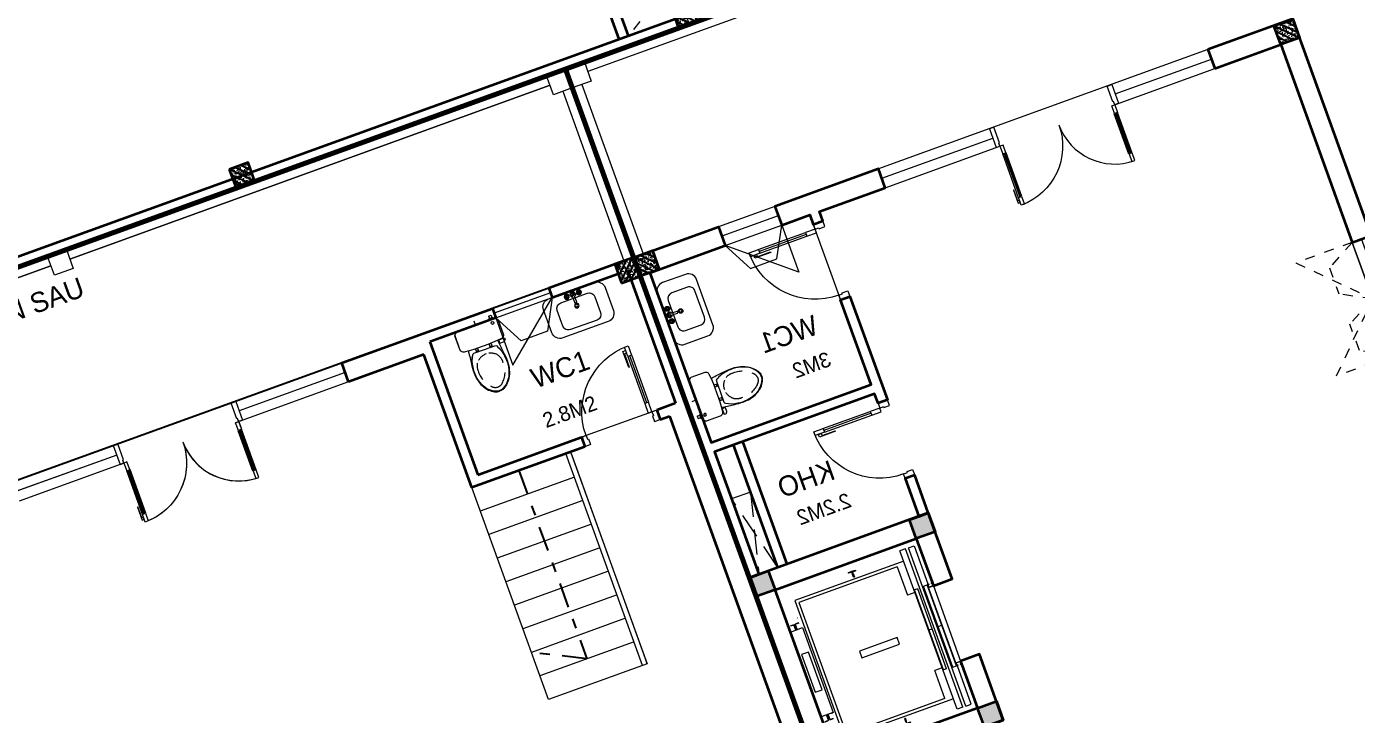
# Model space of a CAD drawing. Header units: metres. Extents: x 568336 to 569219, y 2065964 to 2066430.
# Drawn here: x 568630.39 to 568643.67, y 2066209.51 to 2066216.38 of the extents above; entities that cross this region are included whole.
import ezdxf

# ---------------------------------------------------------------- set-up
doc = ezdxf.new("R2010")
doc.units = ezdxf.units.M
for name, pattern in [('$AUDIT_BAD_LTYPE2', [0]), ('DASHDOT2', [0.5, 0.25, -0.125, 0, -0.125]), ('HIDDEN', [0.375, 0.25, -0.125]), ('HIDDEN2', [0.1875, 0.125, -0.0625]), ('xref-thap C (mb tang 32-2)$0$HIDDEN', [0.375, 0.25, -0.125])]:
    doc.linetypes.add(name, pattern=pattern)
doc.layers.get('0').update_dxf_attribs({"linetype": 'CONTINUOUS'})
doc.layers.get('DEFPOINTS').update_dxf_attribs({"linetype": 'CONTINUOUS'})
for name, color, linetype, lineweight in [('-CONCRETE', 1, 'CONTINUOUS', 35), ('-DIM', 9, 'CONTINUOUS', 13), ('-DOOR', 137, 'CONTINUOUS', 9), ('-FURNITURE', 46, 'CONTINUOUS', 9), ('-HATCH', 8, 'CONTINUOUS', 5), ('-HIDE', 3, 'HIDDEN', 13), ('-LINE1', 7, 'CONTINUOUS', 18), ('-LINE2', 252, 'CONTINUOUS', 9), ('-STEEL1', 1, 'CONTINUOUS', 35), ('-WALL', 4, 'CONTINUOUS', 35), ('TEXT25', 2, 'CONTINUOUS', 13)]:
    doc.layers.add(name, color=color, linetype=linetype, lineweight=lineweight)
for name, color, linetype in [('1-NETMANH', 8, 'CONTINUOUS'), ('APOLIC', 7, 'CONTINUOUS'), ('LoLK', 6, 'CONTINUOUS'), ('TIMDUONG', 1, 'CONTINUOUS')]:
    doc.layers.add(name, color=color, linetype=linetype)
doc.styles.add('SVN_AVO_thuong', font='')
doc.styles.add('T1', font='', dxfattribs={"height": 200})
doc.styles.get('SVN_AVO_thuong').set_extended_font_data('SVN-Avo')
doc.styles.get('T1').set_extended_font_data('VNgeometric Light')

# ---------------------------------------------------------------- blocks, each defined once
blk = doc.blocks.new('A$C18091ED7')
for p, q in [((9.957147995010018e-09, -42.13376978135784), (0, -3.786117304116488e-07)), ((146.1412317672475, -26.59467297248193), (179.181621938591, -26.59467296488583)), ((146.1412317672475, -26.59467297248193), (146.1412317680188, -30.17859706786112)), ((146.1412317680188, -30.17859706786112), (165.7503655985456, -30.17859706340823)), ((153.0594147269658, -36.79204952501459), (146.1412317680188, -30.17859706786112)), ((152.3191092506386, -2.717133611440659e-07), (152.3191092568413, -26.59467297093943)), ((152.3191092506386, -2.717133611440659e-07), (179.1816219322718, -2.654269337654114e-07)), ((153.0594147269658, -36.79204952501459), (165.7503656001572, -36.79204952192958)), ((153.0594147275151, -39.73033438943094), (153.0594147269658, -36.79204952501459)), ((153.0594147275151, -39.73033438943094), (178.4413164740145, -39.73033438349376)), ((153.0594147275151, -39.73033438943094), (178.4413164740145, -39.73033438349376)), ((153.0594147275151, -39.73033438943094), (153.0594147281554, -42.13376974494895)), ((185.3594994290725, -30.17859705851879), (165.7503655985456, -30.17859706340823)), ((178.4413164733487, -36.79204951884458), (165.7503656001572, -36.79204952192958)), ((185.3594994290725, -30.17859705851879), (178.4413164733487, -36.79204951884458)), ((178.4413164733487, -36.79204951884458), (178.4413164740145, -39.73033438349376)), ((178.4413164740145, -39.73033438349376), (178.4413164746547, -42.1337697392446)), ((179.1816219322718, -2.654269337654114e-07), (179.181621938591, -26.59467296488583)), ((179.181621938591, -26.59467296488583), (185.3594994283012, -26.59467296337243)), ((185.3594994283012, -26.59467296337243), (185.3594994290725, -30.17859705851879)), ((-62.88950393904452, -265.3807882612164), (-81.28145355204106, -265.3807882657275)), ((62.88950401780676, -265.3807882316178), (81.2814536308033, -265.3807882273395)), ((165.3959958605519, -261.9873972070927), (165.3959958671003, -289.7349902229907)), ((167.8691141396885, -259.5142789271486), (228.0810223811895, -259.5142789128586)), ((230.5541406641933, -274.3229751045001), (230.5541406613593, -261.9873971916386)), ((-83.25994817525861, -267.3592828898691), (-83.259948167517, -299.9634285944048)), ((-83.25994817257379, -278.4883151478134), (-83.25994817046012, -287.6388527823146)), ((-60.91100930959874, -290.0299398849311), (-83.25994816994717, -290.0299398901407)), ((-60.91100931491019, -267.3592828844266), (-60.91100930728498, -299.9634285889624)), ((60.9110093945892, -267.3592828557594), (60.9110094022144, -299.9634285600623)), ((60.91100939990065, -290.029939856031), (83.25994826024908, -290.0299398510542)), ((83.25994825493763, -267.3592828505498), (83.25994826256283, -299.9634285550856)), ((83.25994825750604, -278.488315108727), (83.2599482596197, -287.6388527429954)), ((167.8691141472664, -292.2081085020036), (206.7175896017579, -292.2081084926904))]:
    blk.add_line(p, q)
for points in [[(230.0000000517721, -218.5046414944518, -0.1374073801801567), (225.4781190853137, -234.6482587013161), (221.7949787454636, -240.7070387715066, -0.2360805181595358), (198.2560902649639, -255.4947853636986, -0.0519608230665726), (-198.2560901437319, -255.4947854572965, -0.236080518165078), (-221.7949786317113, -240.7070388760185), (-225.4781189743626, -234.6482588077488, -0.1374073801809237), (-229.9999999484608, -218.5046416030382), (-229.9999999831671, -71.98694829508895, -0.1989123673786679), (-226.3782021181105, -63.2431547633314), (-208.8906150607545, -45.75556769772083, -0.1989123673792025), (-200.1468215308087, -42.13376982865157), (9.971699910238385e-09, -42.13376978135784), (200.1468215506357, -42.13376973403501, -0.1989123673792025), (208.8906150822841, -45.75556759897154), (226.3782021480001, -63.24315465634572, -0.1989123673791691), (230.0000000170658, -71.98694818626973)], [(144.14367173758, -618.9627606730501, -0.2124047892419209), (26.30999211127346, -734.491494372196, -0.0276853236339062), (-0.5628229983012716, -738.609219571983, -0.0222792448073508), (-26.30999181118386, -734.4914943844487, -0.2124047892421136), (-144.1436714920528, -618.9627607410075, -0.1427957259999892), (-167.2376623962118, -428.0139674870588, -0.0930051380368448), (-127.9331820271946, -309.1271633332653, -0.2564387014614383), (-111.240849547703, -299.9634286007786), (4.746470949612558e-08, -299.9634285748762), (111.2408496426324, -299.9634285482753, -0.2564387014619951), (127.933182126606, -309.1271632729331, -0.0930051380368741), (167.2376625517572, -428.0139674081001, -0.1427957260000456)]]:
    blk.add_lwpolyline(points, format="xyb", close=True)
at = {"linetype": 'xref-thap C (mb tang 32-2)$0$HIDDEN', "ltscale": 100}
blk.add_lwpolyline([(61.00044987679576, -669.0176259216969, -0.1990312026443698), (1.417429302819073e-07, -698.769823720475, -0.1990312026443799), (-61.00044960746891, -669.0176259504806, -0.2189240232571595), (-131.9321382956405, -478.313622940972, -0.1537914605682739), (-112.4681372026971, -403.989815428853, -0.2367011859554165), (5.876427167095244e-08, -347.5870280214876, -0.2367011859554843), (112.4681373467611, -403.9898153757968, -0.1537914605681893), (131.9321384748619, -478.313622878748, -0.2189240232571754)], format="xyb", close=True, dxfattribs=at)
blk.add_circle((165.7503656100234, -78.39166221523192), 13.90362011701458)
for centre, radius, start, end in [((-81.28145355158267, -267.3592828894034), 1.978494623656905, 90.00000001354867, 180.0000000133402), ((-62.88950393858613, -267.3592828848923), 1.978494623656905, 1.334021322268115e-08, 90.00000001354867), ((62.88950401826514, -267.3592828552937), 1.978494623656905, 90.00000001354867, 180.0000000133402), ((81.28145363126168, -267.3592828510155), 1.978494623656905, 1.334021322268115e-08, 90.00000001354867), ((167.8691141402633, -261.9873972065106), 2.473118279571131, 90.00000001354867, 180.0000000133402), ((167.8691141466952, -289.7349902224087), 2.473118279571131, 180.0000000133402, 270.0000000135486), ((206.717589598069, -276.6690117186226), 15.53909677420133, 270.0000000135486, 306.4658507565522), ((168.3527972659103, -224.7572911087773), 80.08895368617857, 306.4658507565522, 320.3122930343796), ((228.0810223845983, -274.3229751050822), 2.473118279571131, 320.3122930343796, 1.334021322268115e-08)]:
    blk.add_arc(centre, radius, start, end)
for points, knots in [([(-155.6468228230951, -259.4535552573798), (-156.6353001506941, -267.2522313103836), (-164.2940232875517, -328.394745314552), (-169.1545302536251, -385.0939582949213), (-183.68571763406, -527.7705276800843), (-135.602968026873, -679.1126648240606), (-50.29344375100118, -735.2493608418445), (-19.70048385594782, -741.0901266933652), (1.531116140540689e-07, -743.6724421556864)], [130.6139379315478, 130.6139379315478, 130.6139379315478, 130.6139379315478, 152.8521090939923, 311.1293507817257, 417.703951170228, 561.3833927516608, 697.6926317810714, 710.812262267882, 710.812262267882, 710.812262267882, 710.812262267882]), ([(155.6468228994709, -259.4535551877343), (156.6353002305841, -267.2522312389628), (164.2940233960289, -328.3947452375724), (169.1545303888706, -385.0939582149149), (183.6857178367027, -527.7705275934422), (135.6029683008201, -679.1126647599449), (50.29344405157826, -735.2493608178338), (19.70048415924612, -741.0901266841101), (1.530679583083838e-07, -743.6724421554536)], [130.613937934949, 130.613937934949, 130.613937934949, 130.613937934949, 152.8521090939923, 311.1293507817257, 417.703951170228, 561.3833927516608, 697.6926317810714, 710.812262267882, 710.812262267882, 710.812262267882, 710.812262267882])]:
    blk.add_open_spline(points, degree=3, knots=knots)
blk = doc.blocks.new('*U18')
at = {"linetype": '$AUDIT_BAD_LTYPE2'}
for p, q in [((70, 100), (69.99999999999999, 599.9999999999982)), ((89.99999999999999, 599.9999999999982), (90, 100))]:
    blk.add_line(p, q, dxfattribs=at)
for points in [[(49.99999999999999, 599.9999999999982), (89.99999999999999, 599.9999999999982), (89.99999999999999, 699.9999999999982), (49.99999999999999, 699.9999999999982), (49.99999999999999, 599.9999999999982)], [(49.99999999999999, 602.9059272893337), (50, 100)], [(50, 100), (90, 100), (90, 0), (50, 0), (50, 100)]]:
    blk.add_lwpolyline(points)
for points in [[(118.2698876160139, 494.5156181119073), (118.2698876160139, 664.1349438079906), (89.99999999999999, 664.1349438079906), (89.99999999999999, 635.8650561920058), (112.6159100928053, 635.8650561920058), (112.6159100928053, 494.5156181119073)], [(0, 0), (50, 0), (50, -40), (60, -40), (60, -100.0001724930698), (0, -100.0001724930698)], [(799.9999999999982, 7.105427357601134e-15), (749.9999999999982, 7.105427357601134e-15), (749.9999999999982, -40), (739.9999999999982, -40), (739.9999999999982, -100.0001724930698), (799.9999999999982, -100.0001724930698)]]:
    blk.add_lwpolyline(points, close=True)
at = {"linetype": '$AUDIT_BAD_LTYPE2', "ltscale": 0.3}
blk.add_arc((50, 0), 699.9999999999982, 0, 90, dxfattribs=at)
blk = doc.blocks.new('lavabo4')
for p, q in [((241.1064220552507, 0), (-241.1064220552653, 0)), ((-327.2218280859088, -86.11540603063622), (-327.2218280859088, -329.6777578376859)), ((141.2146540272806, -79.51089383556973), (-141.2146321578184, -79.51089383556973)), ((-73.92598906527564, -39.31844272313901), (-78.74998906528344, -39.31844272313901)), ((-73.87018906524463, -43.81844272313901), (-78.74998906528344, -43.81844272313901)), ((-67.49998906528344, -32.95004272319056), (-67.49998906528344, -28.06844272313901)), ((-67.49998906528344, -50.2462427231585), (-67.49998906528344, -55.06844272313901)), ((-62.99998906528344, -32.89244272320502), (-62.99998906528344, -28.06844272313901)), ((-62.99998906528344, -50.18864272317296), (-62.99998906528344, -55.06844272313901)), ((-56.6297890653077, -39.31844272313901), (-51.74998906528344, -39.31844272313901)), ((-56.57398906527669, -43.81844272313901), (-51.74998906528344, -43.81844272313901)), ((-8.999989065283444, -57.11864272307866), (-8.999989065283444, -122.568442723139)), ((9.000010934716556, -122.568442723139), (9.000010934716556, -57.1042427231805)), ((56.57401093472436, -39.31844272313901), (51.75001093471656, -39.31844272313901)), ((56.62981093475537, -43.81844272313901), (51.75001093471656, -43.81844272313901)), ((63.00001093471656, -32.95004272319056), (63.00001093471656, -28.06844272313901)), ((63.00001093471656, -50.2462427231585), (63.00001093471656, -55.06844272313901)), ((67.50001093471656, -32.89244272320502), (67.50001093471656, -28.06844272313901)), ((67.50001093471656, -50.18864272317296), (67.50001093471656, -55.06844272313901)), ((73.8702109346923, -39.31844272313901), (78.75001093471656, -39.31844272313901)), ((73.92601093472331, -43.81844272313901), (78.75001093471656, -43.81844272313901)), ((327.2218280858942, -329.6777578376859), (327.2218280858942, -86.11540603063622)), ((-199.9999890652689, -138.2962507430202), (-199.9999890652689, -304.5603516259725)), ((200.0000109347311, -304.5603516259725), (200.0000109347311, -138.2962507430202)), ((-141.2146321578184, -363.3457304028852), (141.2146540272806, -363.3457304028852)), ((-241.1064220552653, -415.7931638683222), (241.1064220552507, -415.7931638683222))]:
    blk.add_line(p, q)
for centre, radius in [((-65.24998906528344, -41.56844272313901), 24.75), ((-83.24998906528344, -41.56844272313901), 5.031153), ((-65.24998906528344, -41.56844272313901), 9), ((-65.24998906528344, -23.56844272313901), 5.031153), ((-65.24998906528344, -59.56844272313901), 5.031153), ((-47.24998906528344, -41.56844272313901), 5.031153), ((1.093471655622125e-05, -41.56844272313901), 9), ((65.25001093471656, -41.56844272313901), 24.75), ((47.25001093471656, -41.56844272313901), 5.031153), ((65.25001093471656, -41.56844272313901), 9), ((65.25001093471656, -23.56844272313901), 5.031153), ((65.25001093471656, -59.56844272313901), 5.031153), ((83.25001093471656, -41.56844272313901), 5.031153), ((1.093473110813648e-05, -159.3053689968874), 22.75790985669812), ((1.093473110813648e-05, -159.3053689968874), 14.14680882983937)]:
    blk.add_circle(centre, radius)
for centre, radius, start, end in [((-241.1064220552653, -86.11540603063622), 86.11540603063548, 90, 180), ((-141.2146321578184, -138.2962507430202), 58.7853569074479, 90, 180), ((-65.24998906528344, -41.56844272313901), 18, 105.2406999999566, 164.2093000000541), ((-65.24998906528344, -41.56844272313901), 18, 196.2341999999593, 253.9047000002005), ((-65.24998906528344, -41.56844272313901), 18, 16.44125000005574, 74.07886999996819), ((-65.24998906528344, -41.56844272313901), 18, 286.1199999996706, 344.0884000000243), ((1.093471655622125e-05, -41.56844272313901), 27, 289.6514000002878, 250.3602999998028), ((1.093471655622125e-05, -41.56844272313901), 18, 300.3430999999761, 239.7553999998545), ((1.093471655622125e-05, -122.568442723139), 9, 180, 0), ((65.25001093471656, -41.56844272313901), 18, 106.1199999996706, 164.0884000000242), ((65.25001093471656, -41.56844272313901), 18, 196.4412999998578, 254.0788999998228), ((65.25001093471656, -41.56844272313901), 18, 285.2406999999566, 344.2093000000542), ((65.25001093471656, -41.56844272313901), 18, 16.23422000000924, 73.90468999991013), ((141.2146540272806, -138.2962507430202), 58.7853569074479, 0, 90), ((241.1064220552507, -86.11540603063622), 86.11540603063548, 0, 90), ((-241.1064220552653, -329.6777578376859), 86.11540603063548, 180, 270), ((-141.2146321578184, -304.5603516259725), 58.7853569074479, 180, 270), ((141.2146540272806, -304.5603516259725), 58.7853569074479, 270, 0), ((241.1064220552507, -329.6777578376859), 86.11540603063548, 270, 0)]:
    blk.add_arc(centre, radius, start, end)
blk = doc.blocks.new('*U117')
for points in [[(21.73011238398614, 564.4565272026128), (21.73011238398614, 734.0758528986961), (50, 734.0758528986961), (50, 705.8059652827113), (27.38408990719473, 705.8059652827113), (27.38408990719473, 564.4565272026128)], [(0, 0), (50, 0), (50, -40), (60, -40), (60, -245.9999999543969), (0, -245.9999999543969)], [(1598.99999999957, 0), (1548.99999999957, 0), (1548.99999999957, -40), (1538.99999999957, -40), (1538.99999999957, -245.9999999543969), (1598.99999999957, -245.9999999543969)]]:
    blk.add_lwpolyline(points, close=True)
for points in [[(50, 669.9409090907037), (90.00000000000003, 669.9409090907037), (90.00000000000003, 769.9409090907037), (50, 769.9409090907037), (50, 669.9409090907037)], [(50, 672.8468363800392), (50, 100)], [(1548.99999999957, 629.0590909088664), (1508.99999999957, 629.0590909088664), (1508.99999999957, 729.0590909088664), (1548.99999999957, 729.0590909088664), (1548.99999999957, 629.0590909088664)], [(1548.99999999957, 631.965018198202), (1548.99999999957, 100)], [(50, 100), (90, 100), (90, 0), (50, 0), (50, 100)], [(1548.99999999957, 100), (1508.99999999957, 100), (1508.99999999957, 0), (1548.99999999957, 0), (1548.99999999957, 100)]]:
    blk.add_lwpolyline(points)
at = {"ltscale": 0.3}
for points in [[(819.9409090907038, 0, 0.4142135623730951), (50, 769.9409090907037, 0.4142135623730951)], [(819.9409090907042, 0, -0.4142135623730951), (1548.99999999957, 729.0590909088666, -0.4142135623730951)]]:
    blk.add_lwpolyline(points, format="xyb", dxfattribs=at)
at = {"layer": 'APOLIC', "linetype": '$AUDIT_BAD_LTYPE2'}
for p, q in [((70, 100), (70.00000000000003, 669.9409090907037)), ((90.00000000000003, 669.9409090907037), (90, 100)), ((1508.99999999957, 629.0590909088664), (1508.99999999957, 100)), ((1528.99999999957, 100), (1528.99999999957, 629.0590909088664))]:
    blk.add_line(p, q, dxfattribs=at)
blk = doc.blocks.new('18x35')
at = {"layer": '-HATCH'}
h = blk.add_hatch(dxfattribs=at)
h.set_pattern_fill('CHAU-01', color=256, scale=10, angle=-1.272221872585407e-14, pattern_type=2)
h.set_pattern_definition([(49.99999999999999, (0, 0), (71.72601826007535, -6.275213498259527), [7.5, -82.5]), (355, (0, 0), (-13.87513336129999, 75.21921337000119), [6, -66]), (100.4514, (5.977167999997619, -0.5229339999999638), (57.85093817140217, 68.94395420609534), [6.374019000000001, -70.1142112]), (46.18419999999998, (0, 20), (106.7241048625644, -16.55190143290183), [11.25, -123.75]), (96.63559999999998, (8.89367449999554, 18.62066930000003), (93.46627055487036, 97.41178709004416), [9.561028799999994, -105.1713]), (351.1842, (0, 20), (93.46619451336275, 97.41186009253245), [9, -99]), (20.99999999999998, (10, 15), (59.69070521184616, -40.2618890665339), [7.5, -82.5]), (326.0000000000001, (10, 15), (24.33153319215819, 72.5150045046853), [6, -66]), (71.45139999999999, (14.97422329999972, 11.64483940000002), (84.022262858149, 32.25304967099522), [6.374019000000001, -70.1142112]), (37.49999999999998, (0, 0), (1.215985531729074, 33.28938538313115), [0, -65.19999999999999, 0, -67, 0, -66.25]), (7.499999999999987, (0, 0), (26.30695374421487, 39.44117118823602), [0, -38.2, 0, -63.7, 0, -25.25]), (327.5, (-22.30000000000291, 0), (53.3822436172409, -2.255487173437988), [0, -25, 0, -78, 0, -103.5]), (317.5, (-32.30000000000291, 0), (58.31861693423862, 10.01049823323176), [0, -32.5, 0, -51.8, 0, -73.5]), (44.99999999999999, (0, 0), (-30.05203820042826, 30.05203820042828), []), (44.99999999999999, (0, 12.25), (-30.05203820042826, 30.05203820042828), [])])
h.paths.add_polyline_path([(96508.03118051568, 47993.04977023201), (96508.03118051568, 47793.04977023201), (96708.03118051568, 47793.04977023201), (96708.03118051568, 47993.04977023201)])
at = {"layer": '-STEEL1'}
blk.add_lwpolyline([(96508.03118051568, 47793.04977023201), (96708.03118051568, 47793.04977023201), (96708.03118051568, 47993.04977023201), (96508.03118051568, 47993.04977023201)], close=True, dxfattribs=at)
blk = doc.blocks.new('M2-T1.1')
at = {"layer": '-DOOR'}
for p, q in [((568635.6246157616, 2066213.719011506), (568635.0603692202, 2066213.514987388)), ((568635.6246597689, 2066213.719008616), (568635.0604172421, 2066213.514973396)), ((568635.0773443632, 2066213.467944189), (568635.6415909046, 2066213.671968306)), ((568635.0773933107, 2066213.46793053), (568635.6416358374, 2066213.67196575)), ((568630.2476980953, 2066211.827944207), (568633.5391188512, 2066213.01800395)), ((568630.2477793136, 2066211.827835517), (568633.5391766524, 2066213.017960024)), ((568633.5391188512, 2066213.01800395), (568633.6071268903, 2066212.82992177)), ((568633.5391766524, 2066213.017960024), (568633.6071883924, 2066212.829879182)), ((568633.573075128, 2066212.924094897), (568632.5131411214, 2066212.54083672)), ((568633.573134777, 2066212.924051639), (568632.5132083119, 2066212.540772607)), ((568633.6071268903, 2066212.82992177), (568632.4783741924, 2066212.421805109)), ((568633.6071883924, 2066212.829879182), (568632.478443725, 2066212.421740311)), ((568631.2906069483, 2066212.098784466), (568630.2816782434, 2066211.733969135)), ((568631.2906828373, 2066212.098696297), (568630.2817613109, 2066211.733861114)), ((568631.3628706165, 2066212.018478858), (568630.3157061344, 2066211.639862027)), ((568631.3629480856, 2066212.01839211), (568630.3157910536, 2066211.639754675))]:
    blk.add_line(p, q, dxfattribs=at)
blk.add_lwpolyline([(568636.4529162064, 2066214.071594699), (568628.9296266023, 2066211.35117953), (568633.3772653667, 2066199.052313141), (568635.880673545, 2066197.91392121), (568641.553742643, 2066199.965361133), (568636.4539144482, 2066214.071955584)], dxfattribs=at)
for points in [[(568635.0773980969, 2066213.467989498), (568635.6416446383, 2066213.672013615), (568635.607586885, 2066213.766009396), (568635.0433403436, 2066213.561985279)], [(568635.0774470435, 2066213.467975841), (568635.6416895703, 2066213.672011061), (568635.6076299675, 2066213.766006171), (568635.0433874407, 2066213.561970951)]]:
    blk.add_lwpolyline(points, close=True, dxfattribs=at)
at = {"layer": '-LINE1'}
for p, q in [((568626.8384382753, 2066212.721876569), (568635.7726575226, 2066215.952376948)), ((568626.8385019046, 2066212.721700795), (568635.7726575843, 2066215.952376971)), ((568635.7726575226, 2066215.952376948), (568636.4511089799, 2066214.071015876)), ((568635.7726575843, 2066215.952376971), (568636.4511460605, 2066214.071029248)), ((568630.8224844334, 2066214.056120957), (568635.6185793746, 2066215.790327783)), ((568630.8225198952, 2066214.056022885), (568635.6185807745, 2066215.790324105)), ((568635.746386622, 2066215.730204745), (568636.3570097003, 2066214.037173216)), ((568635.746390386, 2066215.730206106), (568636.3570474469, 2066214.037184737)), ((568625.650225183, 2066212.18589791), (568630.6344022789, 2066213.988112847)), ((568625.6502974448, 2066212.185698064), (568630.6344390787, 2066213.988011073)), ((568636.684177478, 2066212.548396761), (568635.9318487557, 2066212.276364605)), ((568636.6842445189, 2066212.54841472), (568635.9319211496, 2066212.276367761))]:
    blk.add_line(p, q, dxfattribs=at)
at = {"layer": '-LINE1', "lineweight": 18}
for p, q in [((568635.8627922899, 2066211.879193933), (568634.9223537866, 2066211.539143756)), ((568635.8628724988, 2066211.879195729), (568634.9224406868, 2066211.539127049)), ((568635.9478023389, 2066211.644091207), (568635.0073638356, 2066211.304041031)), ((568635.9478871737, 2066211.644094676), (568635.0074553619, 2066211.304025996)), ((568636.0328123879, 2066211.408988481), (568635.0923738846, 2066211.068938305)), ((568636.0329018488, 2066211.408993624), (568635.0924700369, 2066211.068924943)), ((568636.1178224368, 2066211.173885755), (568635.1773839336, 2066210.83383558)), ((568636.1179165238, 2066211.173892571), (568635.1774847119, 2066210.83382389)), ((568636.2028324858, 2066210.93878303), (568635.2623939825, 2066210.598732854)), ((568636.2029311988, 2066210.938791518), (568635.2624993869, 2066210.598722837)), ((568636.2878425347, 2066210.703680305), (568635.3474040314, 2066210.363630128)), ((568636.2879458738, 2066210.703690465), (568635.347514062, 2066210.363621785)), ((568636.3728525836, 2066210.468577579), (568635.4324140804, 2066210.128527403)), ((568636.3729605488, 2066210.468589412), (568635.4325287369, 2066210.128520732)), ((568636.4578626326, 2066210.233474853), (568635.5174241293, 2066209.893424677)), ((568636.4579752238, 2066210.233488359), (568635.5175434119, 2066209.893419679)), ((568636.5428726815, 2066209.998372128), (568635.6024341782, 2066209.658321952)), ((568636.5429898988, 2066209.998387307), (568635.602558087, 2066209.658318626))]:
    blk.add_line(p, q, dxfattribs=at)
at = {"layer": '-LINE1'}
for points in [[(568635.8406656234, 2066215.76429479), (568635.652583443, 2066215.696286751), (568635.5845754038, 2066215.884368932), (568635.7726575843, 2066215.952376971)], [(568630.8564953334, 2066213.962060839), (568630.6684131529, 2066213.8940528), (568630.6004051138, 2066214.08213498), (568630.7884872942, 2066214.150143019)]]:
    blk.add_lwpolyline(points, close=True, dxfattribs=at)
for points in [[(568635.6185807871, 2066215.79032407), (568630.8225198956, 2066214.056022883)], [(568635.8090838917, 2066215.859211803), (568635.8065808894, 2066215.858306693)], [(568630.6344390789, 2066213.988011073), (568625.6502974324, 2066212.185698098)], [(568635.6024341782, 2066209.658321952), (568634.8373282521, 2066211.774240882)], [(568635.602558087, 2066209.658318626), (568634.8374105264, 2066211.774222501)]]:
    blk.add_lwpolyline(points, dxfattribs=at)
at = {"layer": '-LINE1', "lineweight": 18}
for points in [[(568635.777782241, 2066212.114296658), (568635.8248190227, 2066212.131304539), (568636.5899094632, 2066210.015380008), (568636.5428726815, 2066209.998372128)], [(568635.7778578238, 2066212.114296782), (568635.8248942709, 2066212.131305588), (568636.5900263458, 2066210.015396113), (568636.5429898988, 2066209.998387307)], [(568635.8418047958, 2066212.084278123), (568635.824802786, 2066212.131298668), (568636.5899256998, 2066210.015385879), (568636.5728912167, 2066210.062394683)], [(568635.8418809694, 2066212.084279506), (568635.8248780343, 2066212.131299717), (568636.5900425824, 2066210.015401984), (568636.5730071744, 2066210.062410452)]]:
    blk.add_lwpolyline(points, close=True, dxfattribs=at)
at = {"layer": '-LINE2', "linetype": 'HIDDEN2', "ltscale": 10}
for p, q in [((568635.2473646282, 2066212.997738587), (568635.6415256454, 2066213.671960766)), ((568635.2474228278, 2066212.997728274), (568635.6415705783, 2066213.671958209)), ((568635.0773445304, 2066213.467944038), (568635.2473646282, 2066212.997738587)), ((568635.0773934778, 2066213.46793038), (568635.2474228278, 2066212.997728274))]:
    blk.add_line(p, q, dxfattribs=at)
for points in [[(568635.6415451381, 2066213.67209519), (568635.5927258731, 2066213.335433299), (568635.3301877456, 2066213.240359538), (568635.0773443632, 2066213.467944189)], [(568635.6415900683, 2066213.672092632), (568635.592777428, 2066213.335429781), (568635.3302411712, 2066213.240350855), (568635.0773933107, 2066213.46793053)]]:
    blk.add_lwpolyline(points, dxfattribs=at)
at = {"layer": '-WALL'}
for p, q in [((568636.4528791368, 2066214.071581291), (568635.607586885, 2066213.766009396)), ((568636.4529162064, 2066214.071594699), (568635.6076299675, 2066213.766006171)), ((568638.4713821845, 2066208.489716712), (568636.4496064158, 2066214.080631505)), ((568638.471529087, 2066208.489769839), (568636.4496433074, 2066214.080644848)), ((568635.6416446383, 2066213.672013615), (568636.2970464122, 2066213.908923622)), ((568635.6416895703, 2066213.672011061), (568636.2970866825, 2066213.908933963)), ((568636.3924486693, 2066213.943419821), (568636.8723010182, 2066212.616438949)), ((568636.3924882606, 2066213.943432039), (568636.8723667203, 2066212.616460609)), ((568635.607586885, 2066213.766009396), (568635.6416446383, 2066213.672013615)), ((568635.6076299675, 2066213.766006171), (568635.6416895703, 2066213.672011061)), ((568633.5391188512, 2066213.01800395), (568635.0433403436, 2066213.561985279)), ((568633.5391766524, 2066213.017960024), (568635.0433874407, 2066213.561970951)), ((568635.0433403436, 2066213.561985279), (568635.0773980969, 2066213.467989498)), ((568635.0433874407, 2066213.561970951), (568635.0774470435, 2066213.467975841)), ((568635.0773980969, 2066213.467989498), (568634.4178345937, 2066213.229494204)), ((568635.0774470435, 2066213.467975841), (568634.4178882332, 2066213.229467568)), ((568634.4178345937, 2066213.229494204), (568634.8977127278, 2066211.902413535)), ((568634.4178882332, 2066213.229467568), (568634.8977924801, 2066211.902396342)), ((568633.6071268903, 2066212.82992177), (568633.5391188512, 2066213.01800395)), ((568633.6071883924, 2066212.829879182), (568633.5391766524, 2066213.017960024)), ((568634.3574812589, 2066213.10129971), (568633.6071268903, 2066212.82992177)), ((568634.357537421, 2066213.101271887), (568633.6071883924, 2066212.829879182)), ((568634.8373282521, 2066211.774240882), (568634.3574812589, 2066213.10129971)), ((568634.8374105264, 2066211.774222501), (568634.357537421, 2066213.101271887)), ((568636.8723010182, 2066212.616438949), (568636.6841708706, 2066212.548409726)), ((568636.8723667203, 2066212.616460609), (568636.6842379114, 2066212.548427685)), ((568636.6841708706, 2066212.548409726), (568636.7181819141, 2066212.45434921)), ((568636.6842379114, 2066212.548427685), (568636.7182508056, 2066212.454367839)), ((568636.7181819141, 2066212.45434921), (568636.8122735413, 2066212.488373882)), ((568636.7182508056, 2066212.454367839), (568636.8123417634, 2066212.488394361)), ((568636.8122735413, 2066212.488373882), (568638.2828833894, 2066208.421558031)), ((568636.8123417634, 2066212.488394361), (568638.2830316331, 2066208.421607448)), ((568635.9658552922, 2066212.182311246), (568634.8373282521, 2066211.774240882)), ((568635.9659295366, 2066212.182315071), (568634.8374105264, 2066211.774222501)), ((568634.8977127278, 2066211.902413535), (568635.9318470582, 2066212.276363991)), ((568634.8977924801, 2066211.902396342), (568635.9319194522, 2066212.276367147)), ((568635.9318470582, 2066212.276363991), (568635.9658552922, 2066212.182311246)), ((568635.9319194522, 2066212.276367147), (568635.9659295366, 2066212.182315071))]:
    blk.add_line(p, q, dxfattribs=at)
at = {"layer": '1-NETMANH', "linetype": 'DASHDOT2'}
for points in [[(568635.3075862513, 2066211.944279982), (568635.9876433809, 2066210.063449765), (568635.4324140804, 2066210.128527403)], [(568635.3076651795, 2066211.944270853), (568635.9877593179, 2066210.063454019), (568635.4325287369, 2066210.128520732)]]:
    blk.add_lwpolyline(points, dxfattribs=at)
at = {"layer": 'DEFPOINTS', "color": 2}
blk.add_lwpolyline([(568636.4528791368, 2066214.071581291), (568628.9295360051, 2066211.351314157), (568633.376932766, 2066199.052360255), (568635.8803185438, 2066197.913919066), (568641.5534280066, 2066199.965247361), (568636.4538773857, 2066214.071942156)], dxfattribs=at)
at = {"layer": 'TIMDUONG', "color": 1, "linetype": 'HIDDEN', "ltscale": 10, "const_width": 0.05}
blk.add_lwpolyline([(568635.7726575843, 2066215.952376971), (568625.4282189548, 2066212.211709992), (568630.1956530432, 2066199.03444783), (568636.6364510525, 2066195.923324992), (568642.3250382127, 2066197.832386907)], close=True, dxfattribs=at)
at = {"layer": '-DOOR'}
for name, p, xscale, yscale, zscale, rotation in [('*U18', (568636.6841837507, 2066212.548378647), -0.001, 0.001, 0.001, 19.87932303286327), ('*U18', (568636.6842507919, 2066212.548396606), -0.001, 0.001, 0.001, 19.88045043143817), ('*U117', (568631.3246467749, 2066212.004644349), -0.0008130081300813008, 0.000813008130081301, 0.0008130081300813009, 199.8793230328633), ('*U117', (568631.3247245164, 2066212.004556849), -0.0008130081300813008, 0.0008130081300813008, 0.0008130081300813009, 199.8804504314382)]:
    blk.add_blockref(name, p, dxfattribs=dict(at, xscale=xscale, yscale=yscale, zscale=zscale, rotation=rotation))
at = {"layer": '-FURNITURE', "yscale": 0.001, "zscale": 0.001}
for name, p, xscale, rotation in [('lavabo4', (568635.8317898572, 2066213.740741743), -0.001, 19.87932303286327), ('lavabo4', (568635.8318334367, 2066213.740742929), -0.001, 19.88045043143817), ('A$C18091ED7', (568634.8615123515, 2066213.434729136), 0.001, 19.87932303286333), ('A$C18091ED7', (568634.8615619526, 2066213.434711231), 0.001, 19.88045043143817)]:
    blk.add_blockref(name, p, dxfattribs=dict(at, xscale=xscale, rotation=rotation))
at = {"layer": '-STEEL1', "xscale": 0.001, "yscale": 0.001, "zscale": 0.001, "rotation": 19.87842181353832}
blk.add_blockref('18x35', (568561.8259682285, 2066136.054963417), dxfattribs=at)
at = {"layer": 'TEXT25'}
for s, height, rotation, style, p in [('SÂN SAU', 0.2, 19.87932303237316, 'SVN_AVO_thuong', (568629.882048599, 2066213.291856539)), ('SÂN SAU', 0.2, 19.88044972995602, 'SVN_AVO_thuong', (568629.8821010076, 2066213.291740666)), ('WC1', 0.2, 19.87932303237316, 'SVN_AVO_thuong', (568635.4737205945, 2066212.7608235)), ('WC1', 0.2, 19.88044972995602, 'SVN_AVO_thuong', (568635.4737834533, 2066212.760817647)), ('2.8M2', 0.15, 19.87932303237316, 'T1', (568635.5790281631, 2066212.366793735)), ('2.8M2', 0.15, 19.88044972995602, 'T1', (568635.579098775, 2066212.366789955))]:
    blk.add_text(s, height=height, rotation=rotation, dxfattribs=dict(at, style=style)).set_placement(p)
blk = doc.blocks.new('X-5M-DH-2-CORE$0$A$C75E80C28')
at = {"layer": '-LINE2', "linetype": 'Continuous', "ltscale": 2}
for p, q in [((-556.8000102631631, -112.4999999912397), (-560.0000102631166, -112.4999999912397)), ((-510.0000099998433, -21.5000000000291), (-510.0000099998579, -50.60000000000582)), ((-506.8000099998899, -21.5000000000291), (-510.0000099998433, -21.5000000000291)), ((-510.0000099998579, -108.5000000000291), (-510.0000099998433, -79.39999999999418)), ((-506.8000099998899, -21.5000000000291), (-506.8000099999044, -50.60000000000582)), ((-506.8000099999044, -108.5000000000291), (-506.8000099998899, -79.39999999999418)), ((-456.2000100000296, -56.79999999998836), (-500.6000099999364, -56.80000000001746)), ((-456.2000100000441, -60), (-500.600009999951, -60.0000000000291)), ((-456.2000100000296, -70), (-500.6000099999364, -70.0000000000291)), ((-456.2000100000296, -73.19999999995343), (-500.6000099999364, -73.19999999998254)), ((-453.2000100000441, -63), (-453.2000100000296, -67)), ((-450.0000099998579, -63), (-450.0000099998433, -67)), ((450.0000100000616, -63), (450.0000100000761, -67)), ((453.200010000015, -63), (453.2000100000296, -67)), ((456.2000100000296, -56.79999999998836), (500.6000100000529, -56.79999999998836)), ((456.200010000015, -60), (500.6000100000383, -60)), ((456.2000100000296, -70), (500.6000100000529, -70)), ((456.2000100000296, -73.19999999995343), (500.6000100000529, -73.19999999995343)), ((456.800009736864, -112.4999999912397), (460.0000097368174, -112.4999999912397)), ((506.8000100001227, -21.5), (510.0000100000761, -21.5)), ((506.8000100001227, -21.5), (506.8000100001082, -50.59999999997672)), ((506.8000100001227, -108.5), (506.8000100001227, -79.39999999996508)), ((510.0000100000761, -21.5), (510.0000100000616, -50.59999999997672)), ((510.0000100000761, -108.5), (510.0000100000761, -79.39999999996508)), ((-731.0000002632733, -148.9999999649008), (730.9999997367267, -148.9999999649299)), ((-731.0000002698944, -1304.999999934109), (-731.0000002632733, -148.9999999649008)), ((-700.0000002632733, -178.9999999649008), (699.9999997367267, -178.9999999649299)), ((-700.0000002699089, -1224.999999934109), (-700.0000002632733, -178.9999999649008)), ((699.9999997300911, -1224.999999934109), (699.9999997367267, -178.9999999649299)), ((730.9999997301056, -1304.999999934109), (730.9999997367267, -148.9999999649299)), ((839.9999997301056, -1304.999999934109), (-840.0000002698944, -1304.999999934109)), ((-840.0000002698944, -1364.999999934109), (-840.0000002698944, -1304.999999934109)), ((-700.0000002699089, -1224.999999934109), (-400.0000002699089, -1224.999999934138)), ((424.9999997301056, -1308.999999934109), (-425.0000002698944, -1308.999999934109)), ((-425.0000002699089, -1342.999999934109), (-425.0000002698944, -1308.999999934109)), ((-400.0000002698944, -1304.999999934138), (-400.0000002699089, -1224.999999934138)), ((-2.6989437174052e-07, -1308.999999934109), (-2.699089236557484e-07, -1342.999999934109)), ((699.9999997300911, -1224.999999934109), (399.9999997300911, -1224.999999934109)), ((399.9999997301056, -1304.999999934109), (399.9999997300911, -1224.999999934109)), ((424.9999997300911, -1342.999999934109), (424.9999997301056, -1308.999999934109)), ((839.9999997301056, -1364.999999934109), (839.9999997301056, -1304.999999934109)), ((839.9999997301056, -1364.999999934109), (-840.0000002698944, -1364.999999934109)), ((839.9999997301056, -1394.999999934109), (-840.0000002698944, -1394.999999934109)), ((-840.0000002698944, -1394.999999934109), (-840.0000002698944, -1454.999999934109)), ((-840.0000002698944, -1454.999999934109), (-435.0000002698944, -1454.999999934109)), ((-435.0000002698944, -1449.999999934109), (-435.0000002699089, -1459.999999934109)), ((-435.0000002698944, -1449.999999934109), (-400.0000002698944, -1449.999999934138)), ((-435.0000002699089, -1459.999999934109), (-425.0000002699089, -1459.999999934109)), ((-433.4000002698012, -1451.599999934086), (-433.4000002698012, -1458.399999934074)), ((-433.4000002698012, -1451.599999934086), (-401.6000002697547, -1451.599999934086)), ((-433.4000002698012, -1458.399999934074), (-425.0000002698944, -1458.399999934074)), ((429.9999997300911, -1405.999999934138), (-430.0000002699089, -1405.999999934109)), ((-430.0000002699089, -1405.999999934109), (-430.0000002698944, -1445.999999934109)), ((429.9999997301056, -1445.999999934138), (-430.0000002698944, -1445.999999934109)), ((424.9999997300911, -1342.999999934109), (-425.0000002699089, -1342.999999934109)), ((-425.0000002698944, -1458.399999934074), (-425.0000002699089, -1459.999999934109)), ((-401.6000002697547, -1451.599999934086), (-401.6000002697256, -1498.399999934074)), ((399.9999997301056, -1449.999999934109), (-400.0000002698944, -1449.999999934138)), ((-400.0000002698944, -1449.999999934138), (-400.0000002698653, -1499.999999934138)), ((-2.699089236557484e-07, -1405.999999934109), (-2.6989437174052e-07, -1445.999999934109)), ((399.9999997301056, -1449.999999934109), (399.9999997301347, -1499.999999934109)), ((434.9999997301056, -1449.999999934109), (399.9999997301056, -1449.999999934109)), ((401.5999997301988, -1451.599999934086), (401.5999997302279, -1498.399999934074)), ((433.3999997302453, -1451.599999934086), (401.5999997301988, -1451.599999934086)), ((433.3999997302453, -1458.399999934074), (424.9999997301056, -1458.399999934074)), ((424.9999997301056, -1458.399999934074), (424.9999997301056, -1459.999999934109)), ((434.9999997301056, -1459.999999934109), (424.9999997301056, -1459.999999934109)), ((429.9999997300911, -1405.999999934138), (429.9999997301056, -1445.999999934138)), ((433.3999997302453, -1451.599999934086), (433.3999997302453, -1458.399999934074)), ((434.9999997301056, -1449.999999934109), (434.9999997301056, -1459.999999934109)), ((839.9999997301056, -1454.999999934109), (434.9999997301056, -1454.999999934109)), ((839.9999997301056, -1394.999999934109), (839.9999997301056, -1454.999999934109)), ((-435.0000002698653, -1489.999999934109), (-435.0000002698653, -1499.999999934109)), ((-435.0000002698653, -1489.999999934109), (-425.0000002698653, -1489.999999934109)), ((-435.0000002698653, -1499.999999934109), (-400.0000002698653, -1499.999999934138)), ((-433.4000002697721, -1491.599999934086), (-433.4000002697721, -1498.399999934074)), ((-433.4000002697721, -1491.599999934086), (-425.0000002698653, -1491.599999934086)), ((-433.4000002697721, -1498.399999934074), (-401.6000002697256, -1498.399999934074)), ((-425.0000002698653, -1489.999999934109), (-425.0000002698653, -1491.599999934086)), ((434.9999997301347, -1499.999999934109), (399.9999997301347, -1499.999999934109)), ((433.3999997302744, -1498.399999934074), (401.5999997302279, -1498.399999934074)), ((424.9999997301347, -1489.999999934109), (424.9999997301347, -1491.599999934086)), ((434.9999997301347, -1489.999999934109), (424.9999997301347, -1489.999999934109)), ((433.3999997302744, -1491.599999934086), (424.9999997301347, -1491.599999934086)), ((433.3999997302744, -1491.599999934086), (433.3999997302744, -1498.399999934074)), ((434.9999997301347, -1489.999999934109), (434.9999997301347, -1499.999999934109))]:
    blk.add_line(p, q, dxfattribs=at)
for points in [[(-450.0000000000146, 0), (-450, -130), (450, -130), (449.9999999999854, 0)], [(-200, -29), (200.0000000001164, -29), (200.0000000001164, -101), (-200, -101)], [(-36.0000002632587, -583.9999999649008), (35.9999997367413, -583.9999999649008), (35.99999973675585, -983.9999999649008), (-36.00000026324415, -983.9999999649008)]]:
    blk.add_lwpolyline(points, close=True, dxfattribs=at)
for points in [[(-780.0000002632587, -788.9999999649008), (-751.0000002632587, -788.9999999649299, 0.414213562373095), (-750.0000002632733, -787.9999999649008), (-750.0000002632587, -783.9999999649008), (-750.0000002632587, -779.9999999649008, 0.414213562373095), (-751.0000002632733, -778.9999999649299), (-780.0000002632733, -778.9999999649881, -0.2569775838576673), (-784.1207396915852, -781.9399999648449), (-797.9000002631656, -781.939999964874, -0.414213562373095), (-800.9000002631656, -778.939999964874), (-804.0000002632587, -749.4999999649008, 0.414213562373095), (-807.0000002632587, -746.4999999649008), (-812.0000002632587, -746.4999999649008), (-812.0000002632587, -783.9999999649008), (-812.0000002632587, -821.4999999649008), (-807.0000002632587, -821.4999999649008, 0.414213562373095), (-804.0000002632587, -818.4999999649008), (-800.9000002631656, -789.0599999648693, -0.414213562373095), (-797.9000002631656, -786.0599999648693), (-784.1207396915852, -786.0599999648402, -0.2569775838576673), (-780.0000002632587, -788.9999999647553)], [(779.9999997367413, -788.9999999649299), (750.9999997367413, -788.9999999649008, -0.414213562373095), (749.9999997367267, -787.9999999649299), (749.9999997367413, -783.9999999649299), (749.9999997367413, -779.9999999649299, -0.414213562373095), (750.9999997367267, -778.9999999649008), (779.9999997368432, -778.9999999650172, 0.2569775838576673), (784.1207391653006, -781.939999964874), (797.899999736881, -781.9399999648449, 0.414213562373095), (800.899999736881, -778.9399999648449), (803.9999997367413, -749.4999999649008, -0.414213562373095), (806.9999997367413, -746.4999999649008), (811.9999997367413, -746.4999999649008), (811.9999997367413, -783.9999999649008), (811.9999997367413, -821.4999999649008), (806.9999997367413, -821.4999999649008, -0.414213562373095), (803.9999997367413, -818.4999999649008), (800.899999736881, -789.0599999648402, 0.414213562373095), (797.899999736881, -786.0599999648402), (784.1207391653006, -786.0599999648693, 0.2569775838576672), (779.9999997368577, -788.9999999647844)]]:
    blk.add_lwpolyline(points, format="xyb", dxfattribs=at)
for centre, radius, start, end in [((-500.600009999951, -50.60000000000582), 9.400000000001475, 180, 270), ((-500.6000099999364, -79.39999999999418), 9.399999999997844, 90, 180), ((-500.600009999951, -50.60000000000582), 6.200000000004374, 180, 270), ((-500.6000099999364, -79.39999999999418), 6.19999999999734, 90, 180), ((-456.2000100000441, -63), 6.19999999999713, 0, 90), ((-456.2000100000441, -63), 3.000000000000045, 0, 90), ((-456.2000100000296, -67), 6.20000000000076, 270, 0), ((-456.2000100000296, -67), 2.999999999999834, 270, 0), ((456.200010000015, -63), 6.19999999999713, 90, 180), ((456.2000100000296, -67), 6.20000000000076, 180, 270), ((456.200010000015, -63), 3.000000000000045, 90, 180), ((456.2000100000296, -67), 2.999999999999834, 180, 270), ((500.6000100000383, -50.59999999997672), 6.200000000004374, 270, 0), ((500.6000100000383, -50.59999999997672), 9.400000000001475, 270, 0), ((500.6000100000529, -79.39999999996508), 9.399999999997844, 0, 90), ((500.6000100000529, -79.39999999996508), 6.19999999999734, 0, 90)]:
    blk.add_arc(centre, radius, start, end, dxfattribs=at)
blk = doc.blocks.new('A$C5C575821')
at = {"layer": '-CONCRETE'}
h = blk.add_hatch(color=256, dxfattribs=at)
h.dxf.hatch_style = 1
h.paths.add_polyline_path([(-0.00237559899687767, 200.0000000000146), (-0.00237559899687767, 1.455191522836685e-11), (199.9976244010031, 1.455191522836685e-11), (199.9976244010031, 200.0000000000146)])
blk.add_lwpolyline([(-0.00237559899687767, 1.455191522836685e-11), (199.9976244010031, 1.455191522836685e-11), (199.9976244010031, 200.0000000000146), (-0.00237559899687767, 200.0000000000146)], close=True, dxfattribs=at)
blk = doc.blocks.new('A$C3F71457E')
at = {"layer": '-CONCRETE'}
blk.add_lwpolyline([(-8.760252967476845e-09, -100.0000002632005), (0, 400), (-1500, 400.0000000000582), (-1500.00000001755, -1399.999999999942), (-1.754960976541042e-08, -1400), (-7.895869202911854e-08, -900.0000002632005), (199.9999999912397, -900.0000002982852), (199.9999999824504, -1600), (-1700.00000001755, -1600), (-1700, 600), (200, 600), (199.9999999912397, -100.0000002982852), (6.140908226370811e-08, -100.0000002632005)], dxfattribs=at)
at = {"layer": '-LINE1'}
blk.add_line((-7.895869202911854e-08, -900.0000002632005), (-8.760252967476845e-09, -100.0000002632005), dxfattribs=at)
at = {"layer": '-WALL'}
for p in [(-1699.997624401003, 399.9999999999854), (0.00237559899687767, 399.9999999999854), (-1699.997624401081, -1599.999999999959), (0.002375601565972829, -1600.000000021305)]:
    blk.add_blockref('A$C5C575821', p, dxfattribs=at)
at = {"color": 2, "rotation": 90}
blk.add_blockref('X-5M-DH-2-CORE$0$A$C75E80C28', (-1500.00000000876, -499.9999999999418), dxfattribs=at)
blk = doc.blocks.new('D12')
at = {"layer": '-DOOR'}
for p, q in [((0, 200.0213350024052), (1200, 200.0213350024052)), ((0, 100), (1200, 100.2985981091746)), ((0, 0), (1200, 0.2985981091745802))]:
    blk.add_line(p, q, dxfattribs=at)
at = {"layer": '-LINE2', "linetype": 'HIDDEN2', "ltscale": 10}
for p, q in [((0, 200), (0, 800)), ((0, 800), (600, 200.0213350024052)), ((1200, 800), (600, 200.0213350024052)), ((1200, 200), (1200, 800)), ((1200, 200), (1200, 800)), ((0, 200.0213350024052), (160.3887441940024, 500)), ((160.3887441940024, 500), (439.4600093320769, 500.1492614196613)), ((600, 200.0213350024052), (439.4600093320769, 500.1492614196613)), ((600, 200.0213350024052), (760.5399906679231, 500.1492614196613)), ((1039.611255805998, 500), (760.5399906679231, 500.1492614196613)), ((1200, 200.0213350024052), (1039.611255805998, 500))]:
    blk.add_line(p, q, dxfattribs=at)
blk = doc.blocks.new('M3-T1.1')
at = {"layer": '-DOOR'}
for p, q in [((568643.5408349354, 2066216.529177595), (568644.1050687663, 2066216.73323686)), ((568639.3042603466, 2066212.657509289), (568639.7123788588, 2066211.52904162))]:
    blk.add_line(p, q, dxfattribs=at)
blk.add_lwpolyline([(568644.1390703856, 2066216.639194902), (568643.5748448125, 2066216.435138624), (568643.5068250573, 2066216.623216567), (568644.0710506309, 2066216.827272845)], close=True, dxfattribs=at)
for points in [[(568640.2787747125, 2066215.243140887), (568639.2490360194, 2066214.870753101), (568639.1810401408, 2066215.058765028), (568642.4728323126, 2066216.249190928), (568642.5408281914, 2066216.061179001), (568641.4324883218, 2066215.660339836)], [(568642.5067944382, 2066216.15528399), (568641.3984545697, 2066215.754444825)], [(568640.1759479339, 2066215.31231642), (568639.2150261425, 2066214.964792073)]]:
    blk.add_lwpolyline(points, dxfattribs=at)
at = {"layer": '-HIDE'}
for p, q in [((568645.5189886938, 2066214.586274346), (568645.9791451262, 2066213.901983791)), ((568645.7910675358, 2066213.833963059), (568645.7073372938, 2066214.654235804))]:
    blk.add_line(p, q, dxfattribs=at)
at = {"layer": '-LINE1'}
for p, q in [((568643.3268269754, 2066216.239101624), (568643.5992332851, 2066215.48690823)), ((568645.5189886938, 2066214.586274346), (568645.7070666375, 2066214.654294101))]:
    blk.add_line(p, q, dxfattribs=at)
for points in [[(568636.4535903339, 2066214.073195007), (568635.7734628259, 2066215.953995086), (568644.2369218813, 2066219.014487476), (568644.9154363743, 2066217.133104103)], [(568636.4535903339, 2066214.073195007), (568635.7734628259, 2066215.953995086), (568644.2369218813, 2066219.014487476), (568644.9154363743, 2066217.133104103)], [(568636.4537674217, 2066214.072458668), (568635.7735716358, 2066215.953234055), (568644.2369195817, 2066219.01403369), (568644.9155023731, 2066217.132674952)], [(568636.4537674217, 2066214.072458668), (568635.7735716358, 2066215.953234055), (568644.2369195817, 2066219.01403369), (568644.9155023731, 2066217.132674952)], [(568640.0392836411, 2066217.390231747), (568644.0829951321, 2066218.85248793)], [(568644.2106430486, 2066218.79235255), (568644.8213379742, 2066217.099258999)]]:
    blk.add_lwpolyline(points, dxfattribs=at)
blk.add_lwpolyline([(568644.1169879856, 2066218.758485361), (568644.3050683986, 2066218.826498288), (568644.2370554721, 2066219.014578701), (568644.0489750584, 2066218.946565774)], close=True, dxfattribs=at)
at = {"layer": '-LINE2', "linetype": 'HIDDEN2', "ltscale": 10}
for p, q in [((568643.7448798914, 2066215.964983636), (568644.1389989103, 2066216.639230366)), ((568643.5748305046, 2066216.435178495), (568643.7448798914, 2066215.964983636))]:
    blk.add_line(p, q, dxfattribs=at)
blk.add_lwpolyline([(568644.139018395, 2066216.639364791), (568644.0902201007, 2066216.302699859), (568643.8276878959, 2066216.207609745), (568643.5748303377, 2066216.435178646)], dxfattribs=at)
at = {"layer": '-WALL'}
for p, q in [((568639.1810162652, 2066215.058831045), (568639.2490360194, 2066214.870753101)), ((568645.6970312146, 2066213.799945852), (568645.2548344233, 2066215.022641578)), ((568645.7910701865, 2066213.833955729), (568645.348873395, 2066215.056651455)), ((568639.2490598953, 2066214.870687084), (568638.5903833949, 2066214.632471943)), ((568638.5903833949, 2066214.632471943), (568639.3045969515, 2066212.657631024)), ((568644.2868082137, 2066213.289828137), (568644.3811801018, 2066213.323958416)), ((568639.3045969515, 2066212.657631024), (568639.1167221344, 2066212.589684732))]:
    blk.add_line(p, q, dxfattribs=at)
for points in [[(568644.8908504453, 2066216.911081621), (568645.5029129006, 2066215.218699853), (568643.904941347, 2066214.640781833), (568643.5992332851, 2066215.48690823), (568643.5048668557, 2066215.452779925), (568643.8785945438, 2066214.418575939), (568643.9729611021, 2066214.452703889), (568643.9389512248, 2066214.546742861), (568645.536907624, 2066215.1246554), (568645.9791802163, 2066213.901886765), (568646.0736587341, 2066213.936055607), (568644.9172724946, 2066217.133240477), (568644.0710588892, 2066216.827275831), (568644.1390786439, 2066216.639197887)], [(568644.8908743209, 2066216.911015603), (568644.1390786439, 2066216.639197887)], [(568643.5748448125, 2066216.435138623), (568643.2928804879, 2066216.333159188), (568643.3268889794, 2066216.239124048), (568643.2325225505, 2066216.204995743), (568643.1985148573, 2066216.299028676), (568642.5408520671, 2066216.061112984), (568642.4728323126, 2066216.249190928), (568643.5068250573, 2066216.623216567), (568643.5748448125, 2066216.435138623)], [(568639.1167221344, 2066212.589684732), (568638.3344888235, 2066214.752603595), (568639.1810401408, 2066215.058765028)]]:
    blk.add_lwpolyline(points, dxfattribs=at)
blk.add_lwpolyline([(568644.15059519, 2066213.666463801), (568644.2449670779, 2066213.70059408), (568644.3811801018, 2066213.323958416), (568644.2868082142, 2066213.289828137)], close=True, dxfattribs=at)
at = {"layer": 'TIMDUONG', "color": 1, "linetype": 'HIDDEN', "ltscale": 10, "const_width": 0.05}
blk.add_lwpolyline([(568635.7735817514, 2066215.953206084), (568644.2370668948, 2066219.014086967), (568650.794702474, 2066200.896552743), (568642.3986593971, 2066197.63711124)], close=True, dxfattribs=at)
at = {"layer": '-DOOR'}
for name, p, xscale, yscale, zscale, rotation in [('*U18', (568643.3268269761, 2066216.239101624), 0.0009999999999999998, 0.0009999999999999998, 0.0009999999999999998, 289.8828919941216), ('*U117', (568641.4324644462, 2066215.660405853), 0.0008130081300813011, 0.0008130081300813011, 0.0008130081300813011, 199.8828919840721), ('*U18', (568643.9726328165, 2066214.452585219), 0.0009999999999999998, 0.0009999999999999998, 0.0009999999999999998, 289.8828919941216)]:
    blk.add_blockref(name, p, dxfattribs=dict(at, xscale=xscale, yscale=yscale, zscale=zscale, rotation=rotation))
at = {"layer": '-FURNITURE', "yscale": 0.001, "zscale": 0.001, "rotation": 289.8828919840721}
for name, p, xscale in [('lavabo4', (568645.0485529038, 2066216.476902921), -0.001), ('A$C18091ED7', (568645.3911763832, 2066215.653419129), 0.001)]:
    blk.add_blockref(name, p, dxfattribs=dict(at, xscale=xscale))
at = {"layer": '-STEEL1', "xscale": 0.001, "yscale": 0.001, "zscale": 0.001, "rotation": 19.87842181353832}
for p in [(568570.2903245166, 2066139.116609196), (568563.8956240956, 2066136.803977394)]:
    blk.add_blockref('18x35', p, dxfattribs=at)
at = {"layer": '-WALL', "xscale": 0.001, "yscale": 0.001, "zscale": 0.001, "rotation": 199.8828919840721}
blk.add_blockref('A$C3F71457E', (568645.019049654, 2066211.853226315), dxfattribs=at)
at = {"xscale": -0.001, "yscale": 0.001, "zscale": 0.001, "rotation": 289.8828919840721}
blk.add_blockref('D12', (568639.52425393, 2066211.461326541), dxfattribs=at)
at = {"layer": 'TEXT25'}
for s, height, style, p in [('WC1', 0.2, 'SVN_AVO_thuong', (568643.9719171285, 2066215.36002317)), ('3M2', 0.15, 'T1', (568644.0798075963, 2066215.035047251)), ('KHO', 0.2, 'SVN_AVO_thuong', (568644.7704377756, 2066214.139095163)), ('2.2M2', 0.15, 'T1', (568644.8265385932, 2066213.823283182))]:
    blk.add_text(s, height=height, rotation=19.88289104131533, dxfattribs=dict(at, style=style)).set_placement(p)
blk = doc.blocks.new('M1-T1')
at = {"layer": '-CONCRETE', "color": 1, "linetype": 'HIDDEN', "ltscale": 10, "const_width": 50}
blk.add_lwpolyline([(191581.7177010371, 50951.98888872014), (197581.6939540912, 50951.98888872005), (197581.7429788466, 30952.01227472891), (191581.7667257926, 30952.01227472891)], close=True, dxfattribs=at)
at = {"layer": '-HIDE', "ltscale": 10}
blk.add_line((197182.0490192771, 43152.03547770983), (197482.2837154153, 42652.06120874328), dxfattribs=at)
at = {"layer": '-LINE1', "lineweight": 18}
blk.add_lwpolyline([(191581.7411493842, 50951.93153578669), (197581.7174024383, 50951.9315357866), (197581.7664271937, 30951.95492153367), (191581.7901741396, 30951.95492153367)], close=True, dxfattribs=at)
at = {"layer": '-WALL'}
for p, q in [((197182.0490192771, 42651.91433822195), (197482.0490192771, 42651.91433822195)), ((197082.0490192771, 42551.91433822195), (197482.0490192771, 42551.91433822195))]:
    blk.add_line(p, q, dxfattribs=at)
blk.add_lwpolyline([(196731.8371712676, 48951.96545661415), (197581.8356525643, 48951.96545668071), (197581.8356528644, 34951.87148225863), (196897.2858771308, 34951.86915243657), (196897.2858771305, 35051.86915239949), (197481.4326741947, 35051.87148222604), (197481.4326738949, 48751.96545683069), (196731.8371712676, 48751.96545677615), (196731.8371712676, 48951.96545661415)], dxfattribs=at)
at = {"layer": '-STEEL1'}
for p in [(100874.017838741, -4641.014292522192), (100874.017838741, -9341.428998609485)]:
    blk.add_blockref('18x35', p, dxfattribs=at)

msp = doc.modelspace()

# ---------------------------------------------------------------- block references
at = {"layer": '-DIM', "xscale": 0.0009999999999999998, "yscale": 0.0009999999999999998, "zscale": 0.0009999999999999998, "rotation": 289.8844196597573}
msp.add_blockref('M1-T1', (568529.1215118973, 2066387.486210612), dxfattribs=at)
at = {"layer": 'LoLK', "xscale": -1, "rotation": 39.76827858219413}
msp.add_blockref('M3-T1.1', (2327444.981189129, 841794.6789989083), dxfattribs=at)
at = {"layer": 'LoLK'}
msp.add_blockref('M2-T1.1', (0, 0), dxfattribs=at)

doc.saveas('drawing.dxf')
